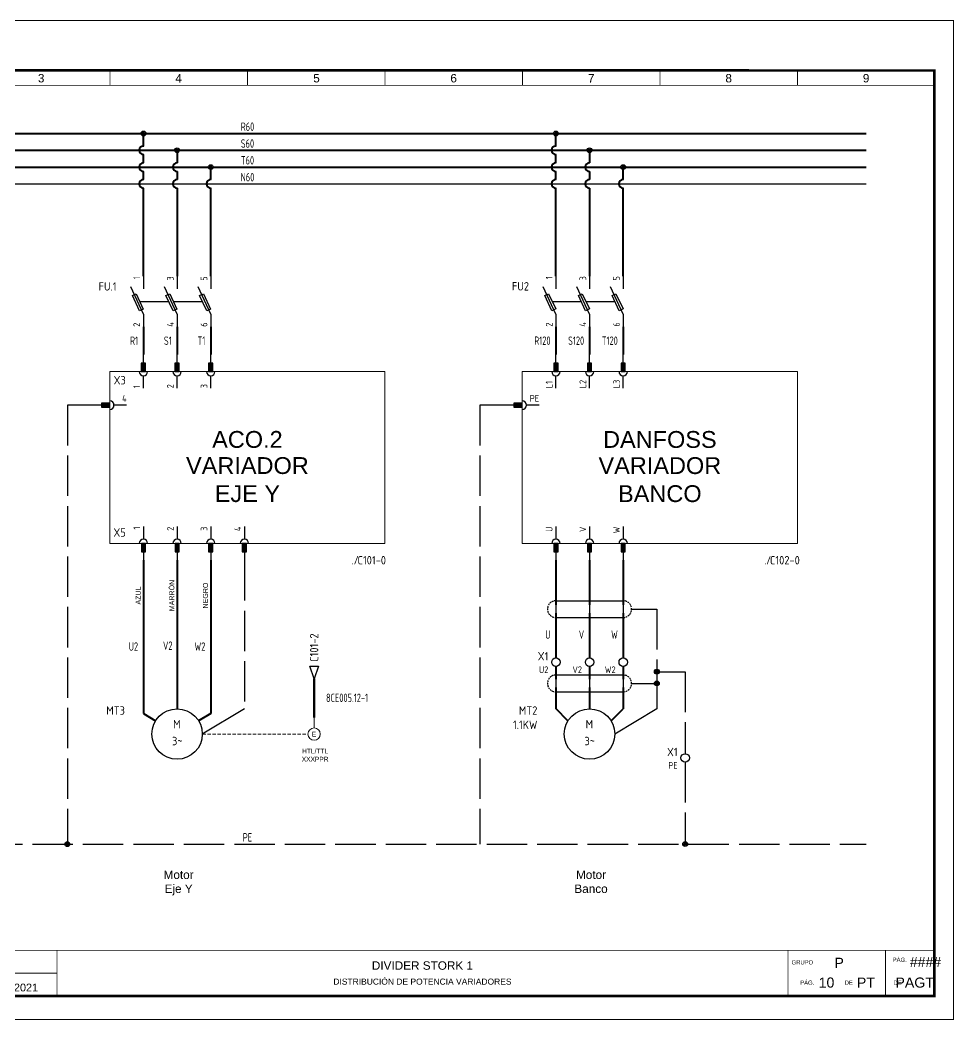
# Model space of a CAD drawing. Header units: millimetres. Extents: x -135 to 420, y 0 to 297.
# Drawn here: x 142.6 to 420.2, y 0 to 297.2 of the extents above; entities that cross this region are included whole.
import ezdxf
from ezdxf.enums import TextEntityAlignment as Align

# ---------------------------------------------------------------- set-up
doc = ezdxf.new("R2010")
doc.units = ezdxf.units.MM
for name, pattern in [('ACAD_ISO02W100', [15, 12, -3]), ('DASHED', [0.75, 0.5, -0.25]), ('DASHEDX2', [1.5, 1, -0.5])]:
    doc.linetypes.add(name, pattern=pattern)
for name, color, linetype, lineweight in [('BLK_4', 9, 'Continuous', 40), ('eProC - L2', 41, 'Continuous', 20), ('G&Y_25', 3, 'ACAD_ISO02W100', 25), ('GRN_ENC', 3, 'Continuous', 50), ('LBE_25', 132, 'Continuous', 25)]:
    doc.layers.add(name, color=color, linetype=linetype, lineweight=lineweight)
for name, color, linetype in [('DESC', 150, 'Continuous'), ('LINK', 9, 'Continuous'), ('MISC', 7, 'Continuous'), ('SYMS', 7, 'Continuous'), ('TAGS', 150, 'Continuous'), ('TERMS', 123, 'Continuous'), ('WIREFIXED', 7, 'Continuous'), ('WIRENO', 72, 'Continuous'), ('XREF', 7, 'Continuous')]:
    doc.layers.add(name, color=color, linetype=linetype)
doc.styles.get("Standard").update_dxf_attribs({"font": 'arial.ttf'})
doc.styles.add('WD_IEC', font='ISOCP2.shx', dxfattribs={"width": 0.9, "height": 4})
picture_1 = doc.add_image_def('image1.jpg', size_in_pixel=(564, 174))

# ---------------------------------------------------------------- blocks, each defined once
blk = doc.blocks.new('eproc_rotulo_010')
at = {"layer": 'eProC - L2', "color": 0, "lineweight": 5, "const_width": 0.233}
for points in [[(0.12, 297.12), (420.12, 297.12), (420.12, 0.12), (0.12, 0.12), (0.12, 297.12)], [(5.9, 20.72), (414.37, 20.7)], [(49.98, 7.12), (49.98, 20.72)], [(70.35, 7.12), (70.35, 20.72)], [(153.64, 7.04), (153.64, 20.64)], [(70.35, 13.92), (153.64, 13.92)], [(126.3, 7.12), (126.3, 13.92)]]:
    blk.add_lwpolyline(points, dxfattribs=at)
at = {"layer": 'eProC - L2', "color": 0}
blk.add_lwpolyline([(420.12, 0.12), (420.12, 297.12), (0.12, 297.12), (0.12, 0.12), (420.12, 0.12)], dxfattribs=at)
at = {"layer": 'eProC - L2', "color": 0, "lineweight": 40, "const_width": 0.75}
blk.add_lwpolyline([(5.92, 7.13), (414.37, 7.11), (414.4, 282.24), (5.95, 282.27)], close=True, dxfattribs=at)
at = {"layer": 'eProC - L2', "color": 0, "lineweight": 5, "const_width": 0.233}
for points in [[(46.8, 277.83), (5.9, 277.83), (5.9, 282.27), (46.8, 282.27)], [(87.64, 277.83), (46.75, 277.83), (46.75, 282.27), (87.64, 282.27)], [(128.54, 277.83), (87.64, 277.83), (87.64, 282.26), (128.54, 282.26)], [(169.38, 277.83), (128.49, 277.83), (128.49, 282.26), (169.38, 282.26)], [(210.28, 277.82), (169.38, 277.82), (169.38, 282.26), (210.28, 282.26)], [(251.12, 277.82), (210.23, 277.82), (210.23, 282.26), (251.12, 282.26)], [(373.76, 277.83), (332.86, 277.83), (332.86, 282.27), (373.76, 282.27)], [(414.6, 277.83), (373.71, 277.83), (373.71, 282.27), (414.6, 282.27)], [(292.02, 277.82), (251.12, 277.82), (251.12, 282.25), (292.02, 282.25)], [(332.86, 277.82), (291.97, 277.82), (291.97, 282.25), (332.86, 282.25)]]:
    blk.add_lwpolyline(points, close=True, dxfattribs=at)
at = {"layer": 'eProC - L2', "color": 0, "lineweight": 0, "const_width": 0.233}
for points in [[(370.87, 7.1), (370.87, 20.7)], [(399.87, 7.1), (399.87, 20.7)]]:
    blk.add_lwpolyline(points, dxfattribs=at)
at = {"layer": 'eProC - L2', "color": 0, "lineweight": 20, "char_height": 2.5, "attachment_point": 8}
for s, insert in [('{\\fArial|b0|i0|c0|p18;0}', (26.3, 278.65)), ('{\\fArial|b0|i0|c0|p18;1}', (67.19, 278.65)), ('{\\fArial|b0|i0|c0|p18;2}', (108.3, 278.65)), ('{\\fArial|b0|i0|c0|p18;3}', (148.93, 278.65)), ('{\\fArial|b0|i0|c0|p18;4}', (189.78, 278.65)), ('{\\fArial|b0|i0|c0|p18;5}', (230.77, 278.65)), ('{\\fArial|b0|i0|c0|p18;6}', (271.52, 278.65)), ('{\\fArial|b0|i0|c0|p18;7}', (312.41, 278.65)), ('{\\fArial|b0|i0|c0|p18;8}', (353.26, 278.65)), ('{\\fArial|b0|i0|c0|p18;9}', (394.11, 278.65))]:
    blk.add_mtext(s, dxfattribs=dict(at, insert=insert))
at = {"layer": 'eProC - L2', "color": 0, "char_height": 1.2552}
for s, insert, attachment_point in [('{\\fArial|b0|i0|c0|p18;CONFECCIÓN }', (60.16, 18.11), 8), ('{\\fArial|b0|i0|c0|p18;CLIENTE}', (72.05, 18.11), 7), ('{\\fArial|b0|i0|c0|p18;PÁG.}', (402.01, 17.26), 7), ('{\\fArial|b0|i0|c0|p18;GRUPO}', (371.96, 16.49), 7), ('{\\fArial|b0|i0|c0|p18;ULTIMA VERSIÓN}', (60.16, 12.05), 8), ('{\\fArial|b0|i0|c0|p18;ARCHIVO}', (72.15, 11.76), 7), ('{\\fArial|b0|i0|c0|p18;FECHA}', (128.15, 11.76), 7), ('{\\fArial|b0|i0|c0|p18;PÁG.}', (374.51, 10.46), 7), ('{\\fArial|b0|i0|c0|p18;DE}', (387.74, 10.46), 7), ('{\\fArial|b0|i0|c0|p18;DE}', (402.24, 10.46), 7)]:
    blk.add_mtext(s, dxfattribs=dict(at, insert=insert, attachment_point=attachment_point))
at = {"layer": 'eProC - L2', "color": 0}
for tag, p in [('GR', (386.11, 17)), ('PGRAL', (411.76, 17.25)), ('PG', (382.35, 11.13)), ('PT', (394.05, 11.13)), ('PAGT', (408.55, 11.13))]:
    blk.add_attdef(tag, text='', height=3, dxfattribs=at).set_placement(p, align=Align.MIDDLE_CENTER)
for tag, height, p in [('CONF', 2.31, (60.16, 14.76)), ('CLIENTE', 2.31, (111.99, 14.74)), ('DESC_1', 2.5, (262.25, 14.94)), ('DESC__2', 1.8, (262.25, 10.51)), ('ULT', 2.31, (60.16, 8.79)), ('ARCH', 2.31, (98.32, 8.46)), ('FECHA', 2.31, (139.94, 8.5))]:
    blk.add_attdef(tag, text='', height=height, dxfattribs=at).set_placement(p, align=Align.CENTER)
at = {"layer": 'eProC - L2', "color": 0, "flags": 9}
blk.add_attdef('WD_TB', (0.12, 0.12), '', height=2.5, dxfattribs=at)
at = {"layer": 'eProC - L2', "color": 0}
image = blk.add_image(picture_1, insert=(5.9, 7.12), size_in_units=(44.08, 13.6), dxfattribs=at)
image.dxf.flags = 7
blk = doc.blocks.new('WD_WNH')
at = {"linetype": 'Continuous', "style": 'WD_IEC', "width": 0.8}
blk.add_attdef('WIRENO', text='', height=2.5, dxfattribs=at).set_placement((0, 0.75), align=Align.CENTER)
at = {"style": 'WD_IEC', "flags": 1}
for tag, p in [('W08USER', (0, 0.375)), ('W04USER', (0, 0.875)), ('W05USER', (0, 0.75)), ('W09USER', (0, 0.25)), ('W03USER', (0, 1)), ('W06USER', (0, 0.625)), ('W07USER', (0, 0.5)), ('W02USER', (0, 1.125)), ('W01USER', (0, 1.25)), ('W10USER', (0, 0.125))]:
    blk.add_attdef(tag, text='', height=0.08, dxfattribs=at).set_placement(p, align=Align.CENTER)
blk = doc.blocks.new('WDDOT')
for radius in [0.72, 0.449, 0.223]:
    blk.add_circle((0, 0), radius)
blk = doc.blocks.new('VC01PJ1')
for p, q in [((0, 2.5), (0, 5)), ((0, -5), (0, -1.25))]:
    blk.add_line(p, q)
blk.add_lwpolyline([(-0.63, 0), (0.62, 0), (0.62, 2.5), (-0.63, 2.5)], close=True)
blk.add_arc((0, 0), 1.25, 180, 0)
blk.add_solid([(-0.63, 2.5), (-0.63, 0), (0.62, 2.5), (0.62, 0)])
at = {"style": 'WD_IEC'}
for tag, p in [('INST', (-5.25, 8)), ('LOC', (-5.25, 5)), ('TAG1', (-5.25, 2)), ('DESC1', (-5.25, -5.6)), ('DESC2', (-5.25, -8.6)), ('DESC3', (-5.25, -11.6))]:
    blk.add_attdef(tag, text='', height=2.5, dxfattribs=at).set_placement(p, align=Align.RIGHT)
at = {"style": 'WD_IEC', "flags": 1}
for tag, p, height in [('X2TERM01', (0, 5), 0.32), ('X2TERMDESC01', (0, 4.48), 0.32), ('MFG', (2.75, 4), 1.5), ('CAT', (2.75, 1.5), 1.5), ('X4LINK', (-1.25, 1.25), 0.32), ('X1LINK', (1.25, 1.25), 0.32), ('ASSYCODE', (2.75, -2.75), 1), ('X8TERM01', (0, -5), 0.32), ('X8TERMDESC01', (0, -5.52), 0.32), ('FAMILY', (2.75, -4.25), 1), ('CATDESC', (2.75, -5.75), 1)]:
    blk.add_attdef(tag, p, '', height=height, dxfattribs=at)
at = {"style": 'WD_IEC'}
blk.add_attdef('TERM01', (-1, -5), '', height=2, rotation=90, dxfattribs=at)
blk = doc.blocks.new('VC02PJ1')
for p, q in [((0, 2.5), (0, 5)), ((0, -5), (0, -1.25))]:
    blk.add_line(p, q)
blk.add_lwpolyline([(-0.63, 0), (0.62, 0), (0.62, 2.5), (-0.63, 2.5)], close=True)
blk.add_arc((0, 0), 1.25, 180, 0)
blk.add_solid([(-0.63, 2.5), (-0.63, 0), (0.62, 2.5), (0.62, 0)])
at = {"style": 'WD_IEC'}
for tag, p in [('INST', (-5.25, 8)), ('LOC', (-5.25, 5)), ('TAG2', (-5.25, 2)), ('DESC1', (-5.25, -5.6)), ('DESC2', (-5.25, -8.6)), ('DESC3', (-5.25, -11.6))]:
    blk.add_attdef(tag, text='', height=2.5, dxfattribs=at).set_placement(p, align=Align.RIGHT)
at = {"style": 'WD_IEC', "flags": 1}
for tag, p, height in [('X2TERM01', (0, 5), 0.32), ('X2TERMDESC01', (0, 4.48), 0.32), ('X4LINK', (-1.25, 1.25), 0.32), ('X1LINK', (1.25, 1.25), 0.32), ('X8TERM01', (0, -5), 0.32), ('X8TERMDESC01', (0, -5.52), 0.32), ('FAMILY', (2.75, -4.25), 1)]:
    blk.add_attdef(tag, p, '', height=height, dxfattribs=at)
at = {"style": 'WD_IEC'}
blk.add_attdef('TERM01', (-1, -5), '', height=2, rotation=90, dxfattribs=at)
blk = doc.blocks.new('VCN1JP')
for p, q in [((0, 5), (0, 1.25)), ((0, -2.5), (0, -5))]:
    blk.add_line(p, q)
blk.add_lwpolyline([(0.62, 0), (-0.62, 0), (-0.62, -2.5), (0.62, -2.5)], close=True)
blk.add_arc((0, 0), 1.25, 0, 180)
blk.add_solid([(0.62, -2.5), (0.62, 0), (-0.62, -2.5), (-0.62, 0)])
at = {"style": 'WD_IEC'}
for tag, p in [('INST', (-5.25, 8)), ('LOC', (-5.25, 5)), ('TAG1', (-5.25, 2)), ('DESC1', (-5.25, -5.1)), ('DESC2', (-5.25, -8.1)), ('DESC3', (-5.25, -11.1))]:
    blk.add_attdef(tag, text='', height=2.5, dxfattribs=at).set_placement(p, align=Align.RIGHT)
blk.add_attdef('TERM02', text='', height=2, rotation=90, dxfattribs=at).set_placement((-1, 5), align=Align.RIGHT)
at = {"style": 'WD_IEC', "flags": 1}
for tag, p, height in [('X2TERM02', (0, 5), 0.32), ('X2TERMDESC02', (0, 4.48), 0.32), ('MFG', (2.75, 4), 1.5), ('CAT', (2.75, 1.5), 1.5), ('X4LINK', (-1.25, -1.25), 0.32), ('X1LINK', (1.25, -1.25), 0.32), ('ASSYCODE', (2.75, -2.75), 1), ('X8TERM01', (0, -5), 0.32), ('X8TERMDESC01', (0, -5.52), 0.32), ('FAMILY', (2.75, -4.25), 1), ('CATDESC', (2.75, -5.75), 1), ('WDBLKNAM', (2.75, -7.16), 1)]:
    blk.add_attdef(tag, p, '', height=height, dxfattribs=at)
at = {"style": 'WD_IEC'}
blk.add_attdef('TERM01', (-1, -5), '', height=2, rotation=90, dxfattribs=at)
blk = doc.blocks.new('VCN2JP')
for p, q in [((0, 5), (0, 1.25)), ((0, -2.5), (0, -5))]:
    blk.add_line(p, q)
blk.add_lwpolyline([(0.62, 0), (-0.62, 0), (-0.62, -2.5), (0.62, -2.5)], close=True)
blk.add_arc((0, 0), 1.25, 0, 180)
blk.add_solid([(0.62, -2.5), (0.62, 0), (-0.62, -2.5), (-0.62, 0)])
at = {"style": 'WD_IEC'}
for tag, p in [('INST', (-5.25, 8)), ('LOC', (-5.25, 5)), ('TAG2', (-5.25, 2)), ('DESC1', (-5.25, -5.1)), ('DESC2', (-5.25, -8.1)), ('DESC3', (-5.25, -11.1))]:
    blk.add_attdef(tag, text='', height=2.5, dxfattribs=at).set_placement(p, align=Align.RIGHT)
blk.add_attdef('TERM02', text='', height=2, rotation=90, dxfattribs=at).set_placement((-1, 5), align=Align.RIGHT)
at = {"style": 'WD_IEC', "flags": 1}
for tag, p, height in [('X2TERM02', (0, 5), 0.32), ('X2TERMDESC02', (0, 4.48), 0.32), ('X4LINK', (-1.25, -1.25), 0.32), ('X1LINK', (1.25, -1.25), 0.32), ('X8TERM01', (0, -5), 0.32), ('X8TERMDESC01', (0, -5.52), 0.32), ('FAMILY', (2.75, -4.25), 1)]:
    blk.add_attdef(tag, p, '', height=height, dxfattribs=at)
at = {"style": 'WD_IEC'}
blk.add_attdef('TERM01', (-1, -5), '', height=2, rotation=90, dxfattribs=at)
blk = doc.blocks.new('HC01PJ1')
for p, q in [((-2.5, 0), (-5, 0)), ((5, 0), (1.25, 0))]:
    blk.add_line(p, q)
blk.add_lwpolyline([(0, -0.62), (0, 0.62), (-2.5, 0.62), (-2.5, -0.62)], close=True)
blk.add_arc((0, 0), 1.25, 270, 90)
blk.add_solid([(-2.5, -0.62), (0, -0.62), (-2.5, 0.62), (0, 0.62)])
at = {"style": 'WD_IEC'}
for tag, height, p in [('DESC1', 2.5, (-2, 20)), ('DESC2', 2.5, (-2, 17)), ('DESC3', 2.5, (-2, 14)), ('INST', 2.5, (-2, 10.75)), ('LOC', 2.5, (-2, 7.75)), ('TAG1', 2.5, (-2, 4.75)), ('TERM01', 2, (5, 1))]:
    blk.add_attdef(tag, text='', height=height, dxfattribs=at).set_placement(p, align=Align.RIGHT)
at = {"style": 'WD_IEC', "flags": 1}
for tag, p, height in [('X4TERM01', (-5, 0), 0.32), ('X2LINK', (-1.25, 1.25), 0.32), ('X1TERM01', (5, 0), 0.32), ('X4TERMDESC01', (-5, -0.52), 0.32), ('ASSYCODE', (-5, -2.5), 1), ('X8LINK', (-1.25, -1.25), 0.32), ('X1TERMDESC01', (5, -0.52), 0.32), ('MFG', (5.25, -3.5), 1.5), ('FAMILY', (-5, -4), 1), ('CATDESC', (-5, -5.5), 1), ('CAT', (5.25, -6), 1.5)]:
    blk.add_attdef(tag, p, '', height=height, dxfattribs=at)
blk = doc.blocks.new('WD_WNV')
at = {"linetype": 'Continuous', "style": 'WD_IEC', "width": 0.8}
blk.add_attdef('WIRENO', text='', height=2.5, dxfattribs=at).set_placement((-1.6, 0), align=Align.MIDDLE_RIGHT)
at = {"style": 'WD_IEC', "flags": 1}
for tag, p in [('W08USER', (-1, 0.375)), ('W04USER', (-1, 0.875)), ('W05USER', (-1, 0.75)), ('W09USER', (-1, 0.25)), ('W03USER', (-1, 1)), ('W06USER', (-1, 0.625)), ('W07USER', (-1, 0.5)), ('W02USER', (-1, 1.125)), ('W01USER', (-1, 1.25)), ('W10USER', (-1, 0.125))]:
    blk.add_attdef(tag, text='', height=0.08, dxfattribs=at).set_placement(p, align=Align.CENTER)
blk = doc.blocks.new('VMO14')
blk.add_line((20, 7.5), (7.5, 0))
blk.add_circle((0, 0), 7.5)
at = {"style": 'WD_IEC'}
for tag, p in [('INST', (-15.5, 12.75)), ('LOC', (-15.5, 9.25)), ('TAG1', (-15.5, 5.75)), ('DESC1', (-15.5, 1.5)), ('DESC2', (-15.5, -2)), ('DESC3', (-15.5, -5.5)), ('RATING1', (-15.5, -9)), ('RATING2', (-15.5, -12.5)), ('RATING3', (-15.5, -16))]:
    blk.add_attdef(tag, text='', height=2.5, dxfattribs=at).set_placement(p, align=Align.RIGHT)
blk.add_attdef('TERM02', (-0.81, 7.4), '', height=2, rotation=90, dxfattribs=at)
for tag, p in [('TERM04', (19, 10)), ('TERM01', (-7.47, 4.61)), ('TERM03', (9.66, 4.61))]:
    blk.add_attdef(tag, text='', height=2, rotation=90, dxfattribs=at).set_placement(p, align=Align.RIGHT)
at = {"style": 'WD_IEC', "flags": 1}
for tag, p, height in [('MFG', (22.75, 9), 1.5), ('X2TERM02', (0, 7.5), 0.32), ('X2TERM04', (20, 7.5), 0.32), ('CAT', (22.75, 6.5), 1.5), ('X0TERM01', (-6.4, 3.9), 0.32), ('X0TERM03', (6.4, 3.9), 0.32), ('X4LINK', (-7.5, 0), 0.32), ('X1LINK', (7.5, 0), 0.32), ('ASSYCODE', (1, -9), 1), ('FAMILY', (1, -10.5), 1), ('CATDESC', (1, -12), 1)]:
    blk.add_attdef(tag, p, '', height=height, dxfattribs=at)
at = {"style": 'WD_IEC'}
for tag, p in [('M', (-0.06, 1.67)), ('3~', (0.05, -3.33))]:
    blk.add_attdef(tag, text='', height=2.5, dxfattribs=at).set_placement(p, align=Align.CENTER)
at = {"lineweight": 15, "style": 'WD_IEC'}
blk.add_attdef('XREF', text='', height=2.5, dxfattribs=at).set_placement((-15.5, -19.5), align=Align.RIGHT)
blk = doc.blocks.new('VFU1FS')
for p, q in [((0, 7.5), (0, 3.75)), ((0, -3.75), (-3.75, 4.38)), ((0, -3.75), (0, -7.5))]:
    blk.add_line(p, q)
blk.add_lwpolyline([(-1.19, -2.76), (-3.3, 1.77), (-2.17, 2.3), (-0.06, -2.24)], close=True)
at = {"style": 'WD_IEC'}
for tag, p in [('INST', (-8, 10.25)), ('LOC', (-8, 6.75)), ('TAG1', (-8, 3.25)), ('RATING1', (-8, -1.35)), ('DESC1', (-8, -9.85)), ('DESC2', (-8, -13.35)), ('DESC3', (-8, -16.85))]:
    blk.add_attdef(tag, text='', height=2.5, dxfattribs=at).set_placement(p, align=Align.RIGHT)
blk.add_attdef('TERM01', text='', height=2, rotation=90, dxfattribs=at).set_placement((-1, 7.5), align=Align.RIGHT)
at = {"style": 'WD_IEC', "flags": 1}
for tag, p, height in [('X2TERM01', (0, 7.5), 0.32), ('MFG', (2.75, 6.5), 1.5), ('CAT', (2.75, 4), 1.5), ('X4LINK', (-2.48, 0), 0.32), ('X1LINK', (-1.1, 0), 0.32), ('ASSYCODE', (1, -4), 1), ('FAMILY', (1, -5.5), 1), ('X8TERM02', (0, -7.5), 0.32), ('CATDESC', (1, -7), 1)]:
    blk.add_attdef(tag, p, '', height=height, dxfattribs=at)
at = {"style": 'WD_IEC'}
blk.add_attdef('TERM02', (-1, -7.5), '', height=2, rotation=90, dxfattribs=at)
at = {"lineweight": 15, "style": 'WD_IEC'}
blk.add_attdef('XREF', text='', height=2.5, dxfattribs=at).set_placement((-8, -6), align=Align.RIGHT)
blk = doc.blocks.new('VFU2FS')
for p, q in [((0, 7.5), (0, 3.75)), ((0, -3.75), (-3.75, 4.38)), ((0, -3.75), (0, -7.5))]:
    blk.add_line(p, q)
blk.add_lwpolyline([(-1.19, -2.76), (-3.3, 1.77), (-2.17, 2.3), (-0.06, -2.24)], close=True)
at = {"style": 'WD_IEC'}
for tag, p in [('INST', (-8, 9.25)), ('LOC', (-8, 6.25)), ('TAG2', (-8, 3.25)), ('RATING1', (-8, -1.35)), ('DESC1', (-8, -9)), ('DESC2', (-8, -12)), ('DESC3', (-8, -15))]:
    blk.add_attdef(tag, text='', height=2.5, dxfattribs=at).set_placement(p, align=Align.RIGHT)
blk.add_attdef('TERM01', text='', height=2, rotation=90, dxfattribs=at).set_placement((-1, 7.5), align=Align.RIGHT)
at = {"style": 'WD_IEC', "flags": 1}
for tag, p, height in [('X2TERM01', (0, 7.5), 0.32), ('MFG', (2.75, 6.5), 1.5), ('CAT', (2.75, 4), 1.5), ('X4LINK', (-2.48, 0), 0.32), ('X1LINK', (-1.1, 0), 0.32), ('ASSYCODE', (1, -4), 1), ('FAMILY', (1, -5.5), 1), ('X8TERM02', (0, -7.5), 0.32), ('CATDESC', (1, -7), 1)]:
    blk.add_attdef(tag, p, '', height=height, dxfattribs=at)
at = {"style": 'WD_IEC'}
blk.add_attdef('TERM02', (-1, -7.5), '', height=2, rotation=90, dxfattribs=at)
at = {"lineweight": 15, "style": 'WD_IEC'}
blk.add_attdef('XREF', text='', height=2.5, dxfattribs=at).set_placement((-8, -6), align=Align.RIGHT)
blk = doc.blocks.new('eProC_B50_04')
at = {"layer": 'eProC - L2'}
blk.add_line((12.42, 4.96), (12.42, 1.84), dxfattribs=at)
at = {"layer": 'eProC - L2', "linetype": 'DASHEDX2'}
blk.add_line((0, 0), (10.58, 0), dxfattribs=at)
at = {"layer": 'eProC - L2'}
blk.add_circle((12.42, 0), 1.84, dxfattribs=at)
blk.add_text('E', height=1.4, dxfattribs=at).set_placement((11.72, -0.73))
for tag, p in [('HTL/TTL', (12.72, -5.74)), ('XXXPPR', (12.72, -8.16))]:
    blk.add_attdef(tag, text='', height=1.4, dxfattribs=at).set_placement(p, align=Align.CENTER)
blk = doc.blocks.new('HA1D2')
blk.add_lwpolyline([(0, 0), (-1.25, 3.75), (1.25, 3.75)], close=True)
at = {"style": 'WD_IEC'}
blk.add_attdef('XREF', text='', height=2.5, rotation=90, dxfattribs=at).set_placement((0, 5), align=Align.MIDDLE_LEFT)
at = {"style": 'WD_IEC', "flags": 1}
blk.add_attdef('SIGCODE', text='', height=1, dxfattribs=at).set_placement((-2.5, 1.8), align=Align.RIGHT)
blk.add_attdef('X8TERM01', (0, 0), '', height=0.32, dxfattribs=at)
at = {"style": 'WD_IEC', "flags": 8}
blk.add_attdef('WIRENO', text='', height=2.5, rotation=90, dxfattribs=at).set_placement((-1, -1.25), align=Align.RIGHT)
at = {"style": 'WD_IEC'}
blk.add_attdef('DESC1', text='', height=2.5, rotation=90, dxfattribs=at).set_placement((1, -1.25), align=Align.TOP_RIGHT)
blk = doc.blocks.new('VT0002')
blk.add_circle((0, 0), 1.25)
at = {"style": 'WD_IEC'}
for tag, p in [('INST', (-2.25, 6.5)), ('LOC', (-2.25, 3.5)), ('DESC1', (-2.25, -6.25)), ('DESC2', (-2.25, -9.25)), ('DESC3', (-2.25, -12.25))]:
    blk.add_attdef(tag, text='', height=2.5, dxfattribs=at).set_placement(p, align=Align.RIGHT)
at = {"style": 'WD_IEC', "flags": 1}
for tag, p, height in [('ASSYCODE', (2.75, 10.75), 1), ('CATDESC', (2.75, 9.25), 1), ('MFG', (2.75, 7.25), 1.5), ('CAT', (2.75, 4.75), 1.5), ('X4PIN01', (-1.25, 1), 0.25), ('X4TERM01', (-1.25, 0), 0.25), ('X4TERMDESC01', (-1.25, 0.5), 0.4), ('STRIPSEQ', (0, 0), 0.025), ('X2PIN01', (0, 2.25), 0.25), ('X2TERM01', (0, 1.25), 0.25), ('X8PIN01', (0, -0.25), 0.25), ('X2TERMDESC01', (0, 1.75), 0.4), ('X1PIN01', (1.25, 1), 0.25), ('X1TERM01', (1.25, 0), 0.25), ('X1TERMDESC01', (1.25, 0.5), 0.4), ('LINKTERM', (0, -0.04), 0.025), ('X8TERM01', (0, -1.25), 0.25), ('X8TERMDESC01', (0, -0.75), 0.4)]:
    blk.add_attdef(tag, p, '', height=height, dxfattribs=at)
at = {"style": 'WD_IEC', "flags": 8}
for tag, height, p in [('TAGSTRIP', 2.5, (-2.25, 0.5)), ('TERM01', 2, (-2.25, -3.25))]:
    blk.add_attdef(tag, text='', height=height, dxfattribs=at).set_placement(p, align=Align.RIGHT)
blk = doc.blocks.new('VW01_1')
blk.add_line((0, 1.25), (0, -1.25))
at = {"linetype": 'DASHED'}
blk.add_arc((0, 0), 2.5, 90, 270, dxfattribs=at)
at = {"style": 'WD_IEC', "flags": 1}
for tag, p in [('INST', (-4.5, 8.25)), ('LOC', (-4.5, 4.75)), ('XREF', (-4.5, -3.75)), ('DESC1', (-4.5, -7.75)), ('DESC2', (-4.5, -11.25)), ('DESC3', (-4.5, -14.75))]:
    blk.add_attdef(tag, text='', height=2.5, dxfattribs=at).set_placement(p, align=Align.RIGHT)
at = {"style": 'WD_IEC'}
blk.add_attdef('TAG1', text='', height=2.5, dxfattribs=at).set_placement((-4.5, 1.25), align=Align.RIGHT)
at = {"style": 'WD_IEC', "flags": 1}
for tag, p, height in [('X1LINKR', (0, 2.5), 0.32), ('X2TERM01', (0, 1.25), 0.32), ('X8TERM01', (0, -1.25), 0.32), ('X1LINKL', (0, -2.5), 0.32), ('MFG', (3.06, -7.26), 1), ('CAT', (3.06, -8.76), 1), ('ASSYCODE', (3.06, -10.26), 1), ('FAMILY', (3.06, -11.76), 1), ('CATDESC', (3.06, -13.26), 1)]:
    blk.add_attdef(tag, p, '', height=height, dxfattribs=at)
at = {"style": 'WD_IEC'}
blk.add_attdef('RATING1', text='', height=2.5, dxfattribs=at).set_placement((2, -4.5), align=Align.MIDDLE_LEFT)
blk = doc.blocks.new('VW02_1B')
blk.add_line((0, 1.25), (0, -1.25))
at = {"style": 'WD_IEC', "flags": 1}
for tag, p in [('INST', (-4.5, 8.25)), ('LOC', (-4.5, 4.75)), ('XREF', (-4.5, -3.75)), ('DESC1', (-4.5, -7.75)), ('DESC2', (-4.5, -11.25)), ('DESC3', (-4.5, -14.75))]:
    blk.add_attdef(tag, text='', height=2.5, dxfattribs=at).set_placement(p, align=Align.RIGHT)
at = {"style": 'WD_IEC'}
blk.add_attdef('TAG2', text='', height=2.5, dxfattribs=at).set_placement((-4.5, 1.25), align=Align.RIGHT)
at = {"style": 'WD_IEC', "flags": 1}
for tag, p, height in [('X4LINKR', (-1, 2.5), 0.32), ('X2TERM01', (0, 1.25), 0.32), ('X1LINKR', (1, 2.5), 0.32), ('X4LINKL', (-1, -2.5), 0.32), ('X8TERM01', (0, -1.25), 0.32), ('X1LINKL', (1, -2.5), 0.32), ('FAMILY', (3.06, -11.76), 1)]:
    blk.add_attdef(tag, p, '', height=height, dxfattribs=at)
at = {"style": 'WD_IEC'}
blk.add_attdef('RATING1', text='', height=2.5, dxfattribs=at).set_placement((2, -4.5), align=Align.MIDDLE_LEFT)
blk = doc.blocks.new('VW02_1')
blk.add_line((0, 1.25), (0, -1.25))
at = {"linetype": 'DASHED'}
blk.add_arc((0, 0), 2.5, 270, 90, dxfattribs=at)
at = {"style": 'WD_IEC', "flags": 1}
blk.add_attdef('X1TERMDESC02', text='', height=2, rotation=90, dxfattribs=at).set_placement((3.76, 0.25), align=Align.TOP_LEFT)
for tag, p in [('INST', (-4.5, 8.25)), ('LOC', (-4.5, 4.75)), ('XREF', (-4.5, -3.75)), ('DESC1', (-4.5, -7.75)), ('DESC2', (-4.5, -11.25)), ('DESC3', (-4.5, -14.75))]:
    blk.add_attdef(tag, text='', height=2.5, dxfattribs=at).set_placement(p, align=Align.RIGHT)
at = {"style": 'WD_IEC'}
blk.add_attdef('TAG2', text='', height=2.5, dxfattribs=at).set_placement((-4.5, 1.25), align=Align.RIGHT)
at = {"style": 'WD_IEC', "flags": 1}
for tag, p in [('WD_NOTJUMPERED', (2.5, 1.79)), ('X1TERM02', (2.5, 0))]:
    blk.add_attdef(tag, p, '', height=0.32, rotation=90, dxfattribs=at)
for tag, p, height in [('X4LINKR', (0, 2.5), 0.32), ('X2TERM01', (0, 1.25), 0.32), ('X8TERM01', (0, -1.25), 0.32), ('X4LINKL', (0, -2.5), 0.32), ('FAMILY', (3.06, -11.76), 1)]:
    blk.add_attdef(tag, p, '', height=height, dxfattribs=at)
at = {"style": 'WD_IEC'}
blk.add_attdef('RATING1', text='', height=2.5, dxfattribs=at).set_placement((2, -4.5), align=Align.MIDDLE_LEFT)
blk = doc.blocks.new('HA2D1_REF')
at = {"insert": (0.12, 1.25), "char_height": 2.5, "attachment_point": 1, "style": 'WD_IEC'}
blk.add_mtext_dynamic_manual_height_columns('./', width=3.6033, gutter_width=12.5, heights=[0], dxfattribs=at)
at = {"style": 'WD_IEC', "flags": 8}
blk.add_attdef('SIGCODE', (0, 3), '', height=2.5, dxfattribs=at)
at = {"style": 'WD_IEC'}
blk.add_attdef('XREF', text='', height=2.5, dxfattribs=at).set_placement((1.82, 0), align=Align.MIDDLE_LEFT)
blk.add_attdef('DESC1', text='', height=2.5, dxfattribs=at).set_placement((4.5, -4.19), align=Align.MIDDLE_CENTER)

msp = doc.modelspace()

# ---------------------------------------------------------------- linework, layer by layer
at = {"layer": 'BLK_4'}
for p, q in [((26.35, 263.52), (394.16, 263.52)), ((179.33, 259.78), (179.33, 263.51)), ((301.92, 259.78), (301.92, 263.51)), ((26.35, 258.52), (394.16, 258.52)), ((179.33, 254.78), (179.33, 257.24)), ((189.33, 258.51), (189.33, 254.78)), ((301.92, 254.78), (301.92, 257.24)), ((311.92, 258.51), (311.92, 254.78)), ((26.35, 253.52), (394.16, 253.52)), ((199.33, 249.78), (199.33, 253.51)), ((321.92, 249.78), (321.92, 253.51)), ((179.33, 249.78), (179.33, 252.24)), ((189.33, 252.24), (189.33, 249.78)), ((301.92, 249.78), (301.92, 252.24)), ((311.92, 252.24), (311.92, 249.78)), ((179.33, 221.05), (179.33, 247.24)), ((189.33, 247.24), (189.33, 221.05)), ((199.33, 221.05), (199.33, 247.24)), ((301.92, 221.08), (301.92, 247.24)), ((311.92, 247.24), (311.92, 221.08)), ((321.92, 221.08), (321.92, 247.24)), ((179.33, 206.05), (179.33, 197.76)), ((189.33, 206.05), (189.33, 197.76)), ((199.33, 206.05), (199.33, 197.76)), ((301.92, 206.08), (301.92, 197.76)), ((311.92, 206.08), (311.92, 197.76)), ((321.92, 206.08), (321.92, 197.76)), ((179.33, 136.66), (179.33, 91.09)), ((189.33, 136.66), (189.33, 92.49)), ((199.33, 136.66), (199.33, 91.09)), ((301.92, 136.66), (301.92, 123.38)), ((311.92, 136.66), (311.92, 123.38)), ((321.92, 136.66), (321.92, 123.38)), ((301.92, 120.88), (301.92, 107.61)), ((311.92, 120.88), (311.92, 107.61)), ((321.92, 120.88), (321.92, 107.61)), ((301.92, 105.11), (301.92, 101.3)), ((311.92, 105.11), (311.92, 101.3)), ((321.92, 105.11), (321.92, 101.3)), ((301.92, 98.8), (301.92, 92.49)), ((311.92, 98.8), (311.92, 97.55)), ((321.92, 98.8), (321.92, 92.49)), ((311.92, 97.55), (311.92, 92.49)), ((305.51, 88.89), (301.97, 92.46)), ((318.32, 88.89), (321.92, 92.49)), ((179.33, 91.09), (182.93, 88.9)), ((199.33, 91.09), (195.74, 88.9))]:
    msp.add_line(p, q, dxfattribs=at)
for centre in [(179.33, 258.51), (301.92, 258.51), (179.33, 253.51), (189.33, 253.51), (301.92, 253.51), (311.92, 253.51), (179.33, 248.51), (189.33, 248.51), (199.33, 248.51), (301.92, 248.51), (311.92, 248.51), (321.92, 248.51)]:
    msp.add_arc(centre, 1.27, 90, 270, dxfattribs=at)
at = {"layer": 'eProC - L2'}
for p, q in [((169.33, 192.76), (251.12, 192.76)), ((169.33, 192.76), (169.33, 141.66)), ((251.12, 192.76), (251.12, 141.66)), ((291.92, 192.76), (373.71, 192.76)), ((291.92, 192.76), (291.92, 141.66)), ((373.71, 192.76), (373.71, 141.66)), ((251.12, 141.66), (169.33, 141.66)), ((373.71, 141.66), (291.92, 141.66))]:
    msp.add_line(p, q, dxfattribs=at)
at = {"layer": 'eProC - L2', "linetype": 'DASHEDX2'}
msp.add_line((196.83, 84.99), (217.64, 84.99), dxfattribs=at)
at = {"layer": 'G&Y_25'}
for p, q in [((164.33, 182.76), (156.72, 182.76)), ((156.72, 182.76), (156.72, 52.28)), ((286.92, 182.76), (279.3, 182.76)), ((279.3, 182.76), (279.3, 52.28)), ((209.33, 136.66), (209.33, 92.49)), ((324.42, 122.13), (331.92, 122.13)), ((331.92, 122.13), (331.92, 103.53)), ((331.92, 103.53), (331.92, 92.49)), ((331.92, 103.53), (340.34, 103.53)), ((340.34, 103.53), (340.34, 79.16)), ((324.42, 100.05), (331.85, 100.05)), ((340.34, 76.66), (340.34, 52.29)), ((26.35, 52.29), (394.16, 52.29))]:
    msp.add_line(p, q, dxfattribs=at)
at = {"layer": 'GRN_ENC'}
msp.add_line((230.06, 89.96), (230.06, 101.45), dxfattribs=at)
at = {"layer": 'LBE_25'}
msp.add_line((26.35, 248.52), (394.16, 248.52), dxfattribs=at)
at = {"layer": 'LINK'}
for points in [[(178.23, 213.55), (186.85, 213.55)], [(188.23, 213.55), (196.85, 213.55)], [(300.82, 213.58), (309.44, 213.58)], [(310.82, 213.58), (319.44, 213.58)], [(301.92, 124.63), (321.92, 124.63)], [(301.92, 119.63), (321.92, 119.63)], [(301.92, 102.55), (321.92, 102.55)], [(301.92, 97.55), (321.92, 97.55)]]:
    msp.add_lwpolyline(points, dxfattribs=at)

# ---------------------------------------------------------------- block references
at = {"layer": 'eProC - L2'}
for name, p, values in [('eproc_rotulo_010', (0, 0), {'PAGT': 'PAGT', 'PGRAL': '####', 'PT': 'PT', 'CONF': 'CONF', 'ULT': 'ULT', 'ARCH': '----', 'GR': 'P', 'PG': '10', 'DESC_1': 'DIVIDER STORK 1', 'DESC__2': 'DISTRIBUCIÓN DE POTENCIA VARIADORES', 'FECHA': '28/01/2021', 'CLIENTE': 'MOLINOS SA - PTA SANTA CLARA'}), ('eProC_B50_04', (217.64, 84.99), {'XXXPPR': 'XXXPPR', 'HTL/TTL': 'HTL/TTL'})]:
    msp.add_blockref(name, p, dxfattribs=at).add_auto_attribs(values)
at = {"layer": 'SYMS'}
for name, p in [('WDDOT', (179.33, 263.51)), ('WDDOT', (301.92, 263.51)), ('WDDOT', (189.33, 258.51)), ('WDDOT', (311.92, 258.51)), ('WDDOT', (199.33, 253.51)), ('WDDOT', (321.92, 253.51)), ('VW01_1', (301.92, 122.13)), ('VW02_1B', (311.92, 122.13)), ('VW02_1', (321.92, 122.13)), ('WDDOT', (331.92, 103.53)), ('VW01_1', (301.92, 100.05)), ('VW02_1B', (311.92, 100.05)), ('VW02_1', (321.92, 100.05)), ('WDDOT', (331.92, 100.05)), ('WDDOT', (156.72, 52.28)), ('WDDOT', (340.34, 52.29))]:
    msp.add_blockref(name, p, dxfattribs=at)
ref = msp.add_blockref('VFU1FS', (179.33, 213.55), dxfattribs=at)
ref.add_attrib('TERM02', '2', (178.33, 206.05), dxfattribs={"layer": 'TERMS', "height": 2, "rotation": 90, "style": 'WD_IEC'})
ref.add_attrib('TERM01', '1', dxfattribs={"layer": 'TERMS', "height": 2, "rotation": 90, "style": 'WD_IEC'}).set_placement((178.33, 221.05), align=Align.RIGHT)
ref.add_attrib('TAG1', 'FU.1', dxfattribs={"layer": 'TAGS', "height": 2.5, "style": 'WD_IEC'}).set_placement((171.33, 216.8), align=Align.RIGHT)
ref = msp.add_blockref('VFU2FS', (189.33, 213.55), dxfattribs=at)
ref.add_attrib('TERM02', '4', (188.33, 206.05), dxfattribs={"layer": 'TERMS', "height": 2, "rotation": 90, "style": 'WD_IEC'})
ref.add_attrib('TERM01', '3', dxfattribs={"layer": 'TERMS', "height": 2, "rotation": 90, "style": 'WD_IEC'}).set_placement((188.33, 221.05), align=Align.RIGHT)
ref = msp.add_blockref('VFU2FS', (199.33, 213.55), dxfattribs=at)
ref.add_attrib('TERM02', '6', (198.33, 206.05), dxfattribs={"layer": 'TERMS', "height": 2, "rotation": 90, "style": 'WD_IEC'})
ref.add_attrib('TERM01', '5', dxfattribs={"layer": 'TERMS', "height": 2, "rotation": 90, "style": 'WD_IEC'}).set_placement((198.33, 221.05), align=Align.RIGHT)
ref = msp.add_blockref('VFU1FS', (301.92, 213.58), dxfattribs=at)
ref.add_attrib('TERM02', '2', (300.92, 206.08), dxfattribs={"layer": 'TERMS', "height": 2, "rotation": 90, "style": 'WD_IEC'})
ref.add_attrib('TERM01', '1', dxfattribs={"layer": 'TERMS', "height": 2, "rotation": 90, "style": 'WD_IEC'}).set_placement((300.92, 221.08), align=Align.RIGHT)
ref.add_attrib('TAG1', 'FU2', dxfattribs={"layer": 'TAGS', "height": 2.5, "style": 'WD_IEC'}).set_placement((293.92, 216.83), align=Align.RIGHT)
ref = msp.add_blockref('VFU2FS', (311.92, 213.58), dxfattribs=at)
ref.add_attrib('TERM02', '4', (310.92, 206.08), dxfattribs={"layer": 'TERMS', "height": 2, "rotation": 90, "style": 'WD_IEC'})
ref.add_attrib('TERM01', '3', dxfattribs={"layer": 'TERMS', "height": 2, "rotation": 90, "style": 'WD_IEC'}).set_placement((310.92, 221.08), align=Align.RIGHT)
ref = msp.add_blockref('VFU2FS', (321.92, 213.58), dxfattribs=at)
ref.add_attrib('TERM02', '6', (320.92, 206.08), dxfattribs={"layer": 'TERMS', "height": 2, "rotation": 90, "style": 'WD_IEC'})
ref.add_attrib('TERM01', '5', dxfattribs={"layer": 'TERMS', "height": 2, "rotation": 90, "style": 'WD_IEC'}).set_placement((320.92, 221.08), align=Align.RIGHT)
ref = msp.add_blockref('VC01PJ1', (179.33, 192.76), dxfattribs=at)
ref.add_attrib('TERM01', '1', (178.33, 187.76), dxfattribs={"layer": 'TERMS', "height": 2, "rotation": 90, "style": 'WD_IEC'})
ref.add_attrib('TAG1', 'X3', dxfattribs={"layer": 'TAGS', "height": 2.5, "style": 'WD_IEC'}).set_placement((174.08, 188.92), align=Align.RIGHT)
ref = msp.add_blockref('VC02PJ1', (189.33, 192.76), dxfattribs=at)
ref.add_attrib('TERM01', '2', (188.33, 187.76), dxfattribs={"layer": 'TERMS', "height": 2, "rotation": 90, "style": 'WD_IEC'})
ref = msp.add_blockref('VC02PJ1', (199.33, 192.76), dxfattribs=at)
ref.add_attrib('TERM01', '3', (198.33, 187.76), dxfattribs={"layer": 'TERMS', "height": 2, "rotation": 90, "style": 'WD_IEC'})
ref = msp.add_blockref('VC01PJ1', (301.92, 192.76), dxfattribs=at)
ref.add_attrib('TERM01', 'L1', (300.92, 187.76), dxfattribs={"layer": 'TERMS', "height": 2, "rotation": 90, "style": 'WD_IEC'})
ref = msp.add_blockref('VC02PJ1', (311.92, 192.76), dxfattribs=at)
ref.add_attrib('TERM01', 'L2', (310.92, 187.76), dxfattribs={"layer": 'TERMS', "height": 2, "rotation": 90, "style": 'WD_IEC'})
ref = msp.add_blockref('VC02PJ1', (321.92, 192.76), dxfattribs=at)
ref.add_attrib('TERM01', 'L3', (320.92, 187.76), dxfattribs={"layer": 'TERMS', "height": 2, "rotation": 90, "style": 'WD_IEC'})
ref = msp.add_blockref('HC01PJ1', (169.33, 182.76), dxfattribs=at)
ref.add_attrib('TERM01', '4', dxfattribs={"layer": 'TERMS', "height": 2, "style": 'WD_IEC'}).set_placement((174.33, 183.76), align=Align.RIGHT)
ref = msp.add_blockref('HC01PJ1', (291.92, 182.76), dxfattribs=at)
ref.add_attrib('TERM01', 'PE', dxfattribs={"layer": 'TERMS', "height": 2, "style": 'WD_IEC'}).set_placement((296.92, 183.76), align=Align.RIGHT)
ref = msp.add_blockref('VCN1JP', (179.33, 141.66), dxfattribs=at)
ref.add_attrib('TERM02', '1', dxfattribs={"layer": 'TERMS', "height": 2, "rotation": 90, "style": 'WD_IEC'}).set_placement((178.33, 146.66), align=Align.RIGHT)
ref.add_attrib('TAG1', 'X5', dxfattribs={"layer": 'TAGS', "height": 2.5, "style": 'WD_IEC'}).set_placement((174.08, 143.66), align=Align.RIGHT)
ref = msp.add_blockref('VCN2JP', (189.33, 141.66), dxfattribs=at)
ref.add_attrib('TERM02', '2', dxfattribs={"layer": 'TERMS', "height": 2, "rotation": 90, "style": 'WD_IEC'}).set_placement((188.33, 146.66), align=Align.RIGHT)
ref = msp.add_blockref('VCN2JP', (199.33, 141.66), dxfattribs=at)
ref.add_attrib('TERM02', '3', dxfattribs={"layer": 'TERMS', "height": 2, "rotation": 90, "style": 'WD_IEC'}).set_placement((198.33, 146.66), align=Align.RIGHT)
ref = msp.add_blockref('VCN1JP', (209.33, 141.66), dxfattribs=at)
ref.add_attrib('TERM02', '4', dxfattribs={"layer": 'TERMS', "height": 2, "rotation": 90, "style": 'WD_IEC'}).set_placement((208.33, 146.66), align=Align.RIGHT)
ref = msp.add_blockref('VCN1JP', (301.92, 141.66), dxfattribs=at)
ref.add_attrib('TERM02', 'U', dxfattribs={"layer": 'TERMS', "height": 2, "rotation": 90, "style": 'WD_IEC'}).set_placement((300.92, 146.66), align=Align.RIGHT)
ref = msp.add_blockref('VCN2JP', (311.92, 141.66), dxfattribs=at)
ref.add_attrib('TERM02', 'V', dxfattribs={"layer": 'TERMS', "height": 2, "rotation": 90, "style": 'WD_IEC'}).set_placement((310.92, 146.66), align=Align.RIGHT)
ref = msp.add_blockref('VCN2JP', (321.92, 141.66), dxfattribs=at)
ref.add_attrib('TERM02', 'W', dxfattribs={"layer": 'TERMS', "height": 2, "rotation": 90, "style": 'WD_IEC'}).set_placement((320.92, 146.66), align=Align.RIGHT)
ref = msp.add_blockref('HA2D1_REF', (241.12, 136.66), dxfattribs=at)
ref.add_attrib('XREF', 'C101-0', dxfattribs={"layer": 'XREF', "height": 2.5, "style": 'WD_IEC'}).set_placement((242.95, 136.66), align=Align.MIDDLE_LEFT)
ref = msp.add_blockref('HA2D1_REF', (363.71, 136.66), dxfattribs=at)
ref.add_attrib('XREF', 'C102-0', dxfattribs={"layer": 'XREF', "height": 2.5, "style": 'WD_IEC'}).set_placement((365.53, 136.66), align=Align.MIDDLE_LEFT)
ref = msp.add_blockref('HA1D2', (230.06, 101.45), dxfattribs=at)
ref.add_attrib('XREF', 'C101-2', dxfattribs={"layer": 'XREF', "height": 2.5, "rotation": 90, "style": 'WD_IEC'}).set_placement((230.06, 106.45), align=Align.MIDDLE_LEFT)
ref = msp.add_blockref('VT0002', (301.92, 106.36), dxfattribs=at)
ref.add_attrib('TERM01', 'U2', dxfattribs={"layer": 'TERMS', "height": 2, "style": 'WD_IEC', "flags": 8}).set_placement((299.67, 103.11), align=Align.RIGHT)
ref.add_attrib('TAGSTRIP', 'X1', dxfattribs={"layer": 'TAGS', "height": 2.5, "style": 'WD_IEC', "flags": 8}).set_placement((299.67, 106.86), align=Align.RIGHT)
ref = msp.add_blockref('VT0002', (311.92, 106.36), dxfattribs=at)
ref.add_attrib('TERM01', 'V2', dxfattribs={"layer": 'TERMS', "height": 2, "style": 'WD_IEC', "flags": 8}).set_placement((309.67, 103.11), align=Align.RIGHT)
ref = msp.add_blockref('VT0002', (321.92, 106.36), dxfattribs=at)
ref.add_attrib('TERM01', 'W2', dxfattribs={"layer": 'TERMS', "height": 2, "style": 'WD_IEC', "flags": 8}).set_placement((319.67, 103.11), align=Align.RIGHT)
ref = msp.add_blockref('VMO14', (189.33, 84.99), dxfattribs=at)
ref.add_attrib('M', 'M', dxfattribs={"layer": 'MISC', "height": 2.5, "style": 'WD_IEC'}).set_placement((189.27, 86.66), align=Align.CENTER)
ref.add_attrib('3~', '3~', dxfattribs={"layer": 'MISC', "height": 2.5, "style": 'WD_IEC'}).set_placement((189.38, 81.66), align=Align.CENTER)
ref.add_attrib('TAG1', 'MT3', dxfattribs={"layer": 'TAGS', "height": 2.5, "style": 'WD_IEC'}).set_placement((173.83, 90.74), align=Align.RIGHT)
ref = msp.add_blockref('VMO14', (311.92, 84.99), dxfattribs=at)
ref.add_attrib('M', 'M', dxfattribs={"layer": 'MISC', "height": 2.5, "style": 'WD_IEC'}).set_placement((311.86, 86.66), align=Align.CENTER)
ref.add_attrib('3~', '3~', dxfattribs={"layer": 'MISC', "height": 2.5, "style": 'WD_IEC'}).set_placement((311.96, 81.66), align=Align.CENTER)
ref.add_attrib('DESC1', '1.1KW', dxfattribs={"layer": 'DESC', "height": 2.5, "style": 'WD_IEC'}).set_placement((296.42, 86.49), align=Align.RIGHT)
ref.add_attrib('TAG1', 'MT2', dxfattribs={"layer": 'TAGS', "height": 2.5, "style": 'WD_IEC'}).set_placement((296.42, 90.74), align=Align.RIGHT)
ref = msp.add_blockref('VT0002', (340.34, 77.91), dxfattribs=at)
ref.add_attrib('TERM01', 'PE', dxfattribs={"layer": 'TERMS', "height": 2, "style": 'WD_IEC', "flags": 8}).set_placement((338.09, 74.66), align=Align.RIGHT)
ref.add_attrib('TAGSTRIP', 'X1', dxfattribs={"layer": 'TAGS', "height": 2.5, "style": 'WD_IEC', "flags": 8}).set_placement((338.09, 78.41), align=Align.RIGHT)
at = {"layer": 'WIREFIXED'}
ref = msp.add_blockref('WD_WNV', (179.33, 201.91), dxfattribs=at)
ref.add_attrib('WIRENOF', 'R1', dxfattribs={"linetype": 'Continuous', "height": 2.5, "style": 'WD_IEC', "width": 0.8}).set_placement((177.73, 201.91), align=Align.MIDDLE_RIGHT)
ref = msp.add_blockref('WD_WNV', (189.33, 201.91), dxfattribs=at)
ref.add_attrib('WIRENOF', 'S1', dxfattribs={"linetype": 'Continuous', "height": 2.5, "style": 'WD_IEC', "width": 0.8}).set_placement((187.73, 201.91), align=Align.MIDDLE_RIGHT)
ref = msp.add_blockref('WD_WNV', (199.33, 201.91), dxfattribs=at)
ref.add_attrib('WIRENOF', 'T1', dxfattribs={"linetype": 'Continuous', "height": 2.5, "style": 'WD_IEC', "width": 0.8}).set_placement((197.73, 201.91), align=Align.MIDDLE_RIGHT)
ref = msp.add_blockref('WD_WNV', (301.92, 201.92), dxfattribs=at)
ref.add_attrib('WIRENOF', 'R120', dxfattribs={"linetype": 'Continuous', "height": 2.5, "style": 'WD_IEC', "width": 0.8}).set_placement((300.32, 201.92), align=Align.MIDDLE_RIGHT)
ref = msp.add_blockref('WD_WNV', (311.92, 201.92), dxfattribs=at)
ref.add_attrib('WIRENOF', 'S120', dxfattribs={"linetype": 'Continuous', "height": 2.5, "style": 'WD_IEC', "width": 0.8}).set_placement((310.32, 201.92), align=Align.MIDDLE_RIGHT)
ref = msp.add_blockref('WD_WNV', (321.92, 201.92), dxfattribs=at)
ref.add_attrib('WIRENOF', 'T120', dxfattribs={"linetype": 'Continuous', "height": 2.5, "style": 'WD_IEC', "width": 0.8}).set_placement((320.32, 201.92), align=Align.MIDDLE_RIGHT)
ref = msp.add_blockref('WD_WNV', (301.92, 114.57), dxfattribs=at)
ref.add_attrib('WIRENOF', 'U', dxfattribs={"linetype": 'Continuous', "height": 2.5, "style": 'WD_IEC', "width": 0.8}).set_placement((300.32, 114.57), align=Align.MIDDLE_RIGHT)
ref = msp.add_blockref('WD_WNV', (311.92, 114.57), dxfattribs=at)
ref.add_attrib('WIRENOF', 'V', dxfattribs={"linetype": 'Continuous', "height": 2.5, "style": 'WD_IEC', "width": 0.8}).set_placement((310.32, 114.57), align=Align.MIDDLE_RIGHT)
ref = msp.add_blockref('WD_WNV', (321.92, 114.57), dxfattribs=at)
ref.add_attrib('WIRENOF', 'W', dxfattribs={"linetype": 'Continuous', "height": 2.5, "style": 'WD_IEC', "width": 0.8}).set_placement((320.32, 114.57), align=Align.MIDDLE_RIGHT)
ref = msp.add_blockref('WD_WNV', (179.33, 111), dxfattribs=at)
ref.add_attrib('WIRENOF', 'U2', dxfattribs={"linetype": 'Continuous', "height": 2.5, "style": 'WD_IEC', "width": 0.8}).set_placement((177.73, 111), align=Align.MIDDLE_RIGHT)
ref = msp.add_blockref('WD_WNV', (189.33, 111.38), dxfattribs=at)
ref.add_attrib('WIRENOF', 'V2', dxfattribs={"linetype": 'Continuous', "height": 2.5, "style": 'WD_IEC', "width": 0.8}).set_placement((187.97, 111.27), align=Align.MIDDLE_RIGHT)
ref = msp.add_blockref('WD_WNV', (199.33, 111), dxfattribs=at)
ref.add_attrib('WIRENOF', 'W2', dxfattribs={"linetype": 'Continuous', "height": 2.5, "style": 'WD_IEC', "width": 0.8}).set_placement((197.73, 111), align=Align.MIDDLE_RIGHT)
at = {"layer": 'WIRENO'}
ref = msp.add_blockref('WD_WNH', (210.25, 263.52), dxfattribs=at)
ref.add_attrib('WIRENO', 'R60', dxfattribs={"linetype": 'Continuous', "height": 2.5, "style": 'WD_IEC', "width": 0.8}).set_placement((210.25, 264.27), align=Align.CENTER)
ref = msp.add_blockref('WD_WNH', (210.25, 258.52), dxfattribs=at)
ref.add_attrib('WIRENO', 'S60', dxfattribs={"linetype": 'Continuous', "height": 2.5, "style": 'WD_IEC', "width": 0.8}).set_placement((210.25, 259.27), align=Align.CENTER)
ref = msp.add_blockref('WD_WNH', (210.25, 253.52), dxfattribs=at)
ref.add_attrib('WIRENO', 'T60', dxfattribs={"linetype": 'Continuous', "height": 2.5, "style": 'WD_IEC', "width": 0.8}).set_placement((210.25, 254.27), align=Align.CENTER)
ref = msp.add_blockref('WD_WNH', (210.25, 248.52), dxfattribs=at)
ref.add_attrib('WIRENO', 'N60', dxfattribs={"linetype": 'Continuous', "height": 2.5, "style": 'WD_IEC', "width": 0.8}).set_placement((210.25, 249.27), align=Align.CENTER)
ref = msp.add_blockref('WD_WNV', (230.06, 95.71), dxfattribs=at)
ref.add_attrib('WIRENO', '8CE005.12-1', dxfattribs={"linetype": 'Continuous', "height": 2.5, "style": 'WD_IEC', "width": 0.8}).set_placement((246.09, 95.76), align=Align.MIDDLE_RIGHT)
ref = msp.add_blockref('WD_WNH', (210.25, 52.29), dxfattribs=at)
ref.add_attrib('WIRENO', 'PE', dxfattribs={"linetype": 'Continuous', "height": 2.5, "style": 'WD_IEC', "width": 0.8}).set_placement((210.25, 53.04), align=Align.CENTER)

# ---------------------------------------------------------------- texts
at = {"layer": 'eProC - L2', "char_height": 5, "attachment_point": 2}
for s, insert in [('ACO.2', (210.23, 175.07)), ('DANFOSS', (332.81, 175.06)), ('VARIADOR ^JEJE Y', (210.23, 167.3)), ('VARIADOR ^JBANCO', (332.81, 167.29))]:
    msp.add_mtext_dynamic_manual_height_columns(s, width=21.9317, gutter_width=12.5, heights=[20], dxfattribs=dict(at, insert=insert))
at = {"layer": 'TAGS', "char_height": 1.5, "attachment_point": 2, "rotation": 90}
for s, insert in [('AZUL', (177.01, 126.17)), ('MARRÓN', (187.01, 126.17)), ('NEGRO', (197.01, 126.17))]:
    msp.add_mtext_dynamic_manual_height_columns(s, width=33.1023, gutter_width=12.5, heights=[0], dxfattribs=dict(at, insert=insert))
at = {"layer": 'TAGS', "char_height": 2.5, "attachment_point": 2}
for s, insert in [('Motor^JEje Y', (189.78, 44.43)), ('Motor^JBanco', (312.36, 44.43))]:
    msp.add_mtext_dynamic_manual_height_columns(s, width=33.1023, gutter_width=12.5, heights=[0], dxfattribs=dict(at, insert=insert))

doc.saveas('drawing.dxf')
